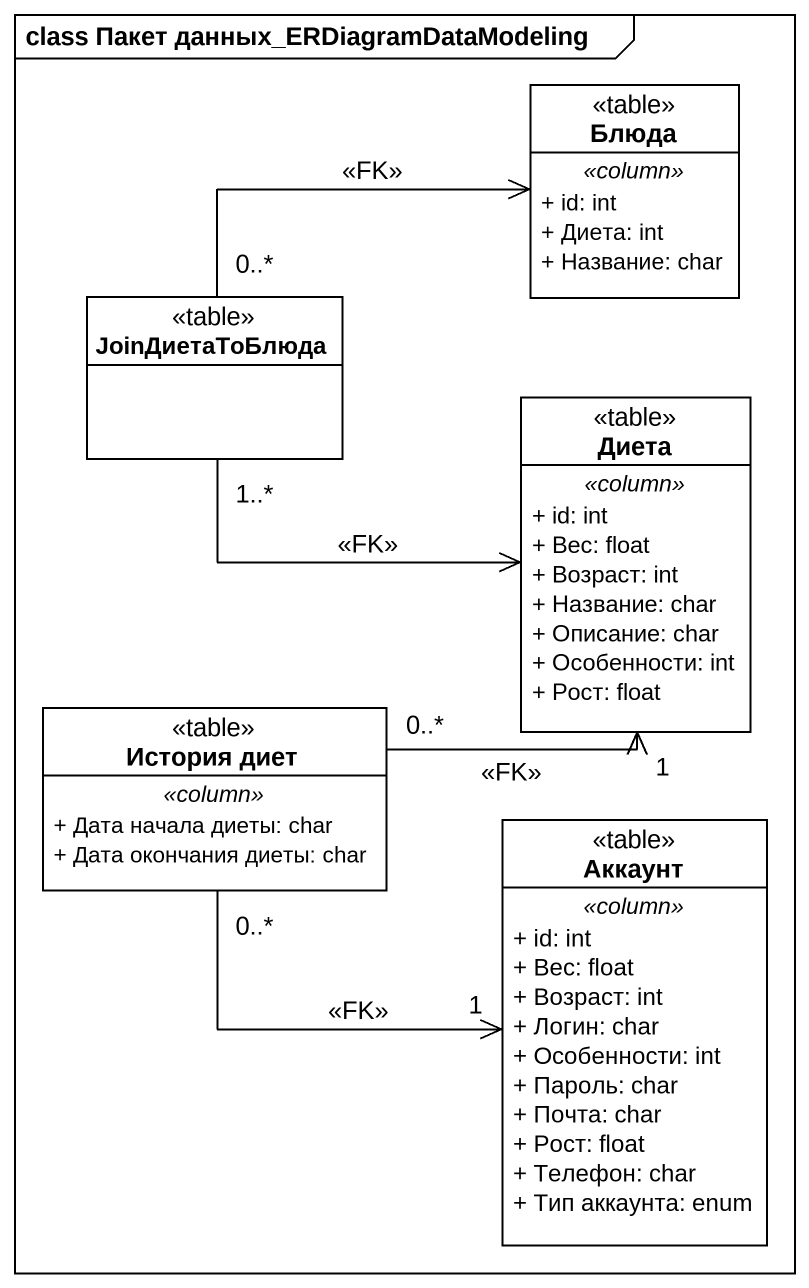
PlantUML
@startuml
mainframe class Пакет данных_ERDiagramDataModeling
hide circle
hide empty members
skinparam classAttributeIconSize 0
class Блюда <<table>> {
  .. <<column>> ..
  + id: int
  + Диета: int
  + Название: char
}
class JoinДиетаToБлюда <<table>>
class Диета <<table>> {
  .. <<column>> ..
  + id: int
  + Вес: float
  + Возраст: int
  + Название: char
  + Описание: char
  + Особенности: int
  + Рост: float
}
class "История диет" as История_диет <<table>> {
  .. <<column>> ..
  + Дата начала диеты: char
  + Дата окончания диеты: char
}
class Аккаунт <<table>> {
  .. <<column>> ..
  + id: int
  + Вес: float
  + Возраст: int
  + Логин: char
  + Особенности: int
  + Пароль: char
  + Почта: char
  + Рост: float
  + Телефон: char
  + Тип аккаунта: enum
}
JoinДиетаToБлюда "0..*" -right-> Блюда : <<FK>>
JoinДиетаToБлюда "1..*" -right-> Диета : <<FK>>
История_диет "0..*" -right-> "1" Диета : <<FK>>
История_диет "0..*" -right-> "1" Аккаунт : <<FK>>
@enduml
